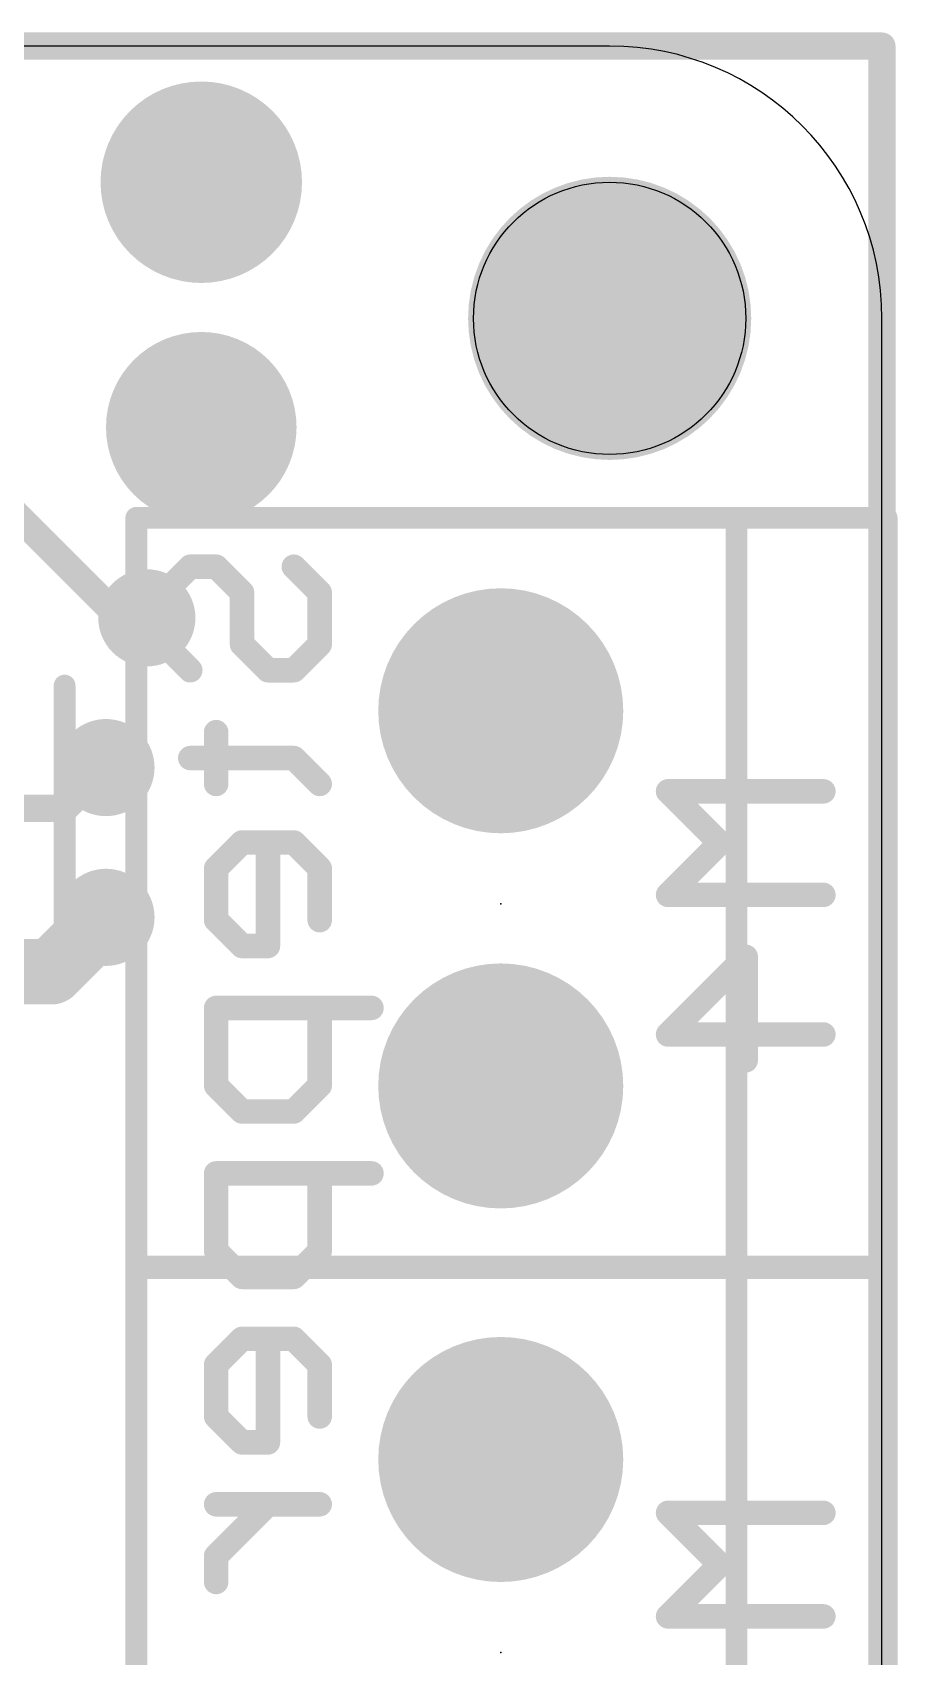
# Model space of a CAD drawing. Extents: x -0.1 to 50.9, y -0.1 to 23.
# Drawn here: x 42.88 to 50.95, y 7.84 to 22.99 of the extents above; entities that cross this region are included whole.
import ezdxf

# ---------------------------------------------------------------- set-up
doc = ezdxf.new("R2010")
doc.units = 0
for name, color, linetype in [('16', 132, 'CONTINUOUS'), ('17', 110, 'CONTINUOUS'), ('18', 110, 'CONTINUOUS'), ('20', 53, 'CONTINUOUS'), ('21', 40, 'CONTINUOUS'), ('22', 6, 'CONTINUOUS'), ('23', 40, 'CONTINUOUS'), ('30', 253, 'CONTINUOUS')]:
    doc.layers.add(name, color=color, linetype=linetype)

# ---------------------------------------------------------------- blocks, each defined once
blk = doc.blocks.new('ROUNDP')
at = {"const_width": 0.5}
blk.add_lwpolyline([(0, -0.25, 1), (0, 0.25, 1), (0, -0.25)], format="xyb", dxfattribs=at)
blk = doc.blocks.new('ROUNDV')
at = {"const_width": 0.5}
blk.add_lwpolyline([(0, -0.25, 1), (0, 0.25, 1), (0, -0.25)], format="xyb", dxfattribs=at)

msp = doc.modelspace()

# ---------------------------------------------------------------- linework, layer by layer
at = {"layer": '16'}
for points, const_width in [([(50.8, 22.86), (0, 22.86)], 0.254), ([(50.8, 0), (50.8, 22.86)], 0.254), ([(43.688, 17.526), (41.91, 19.304)], 0.254), ([(43.942, 17.526), (43.688, 17.526)], 0.254), ([(43.18, 15.748), (43.561, 16.129)], 0.254), ([(41.529, 15.748), (43.18, 15.748)], 0.254), ([(43.053, 14.224), (43.561, 14.732)], 0.6096), ([(43.053, 14.224), (41.529, 14.224)], 0.6096)]:
    msp.add_lwpolyline(points, dxfattribs=dict(at, const_width=const_width))
for points, const_width in [([(50.8635, 22.86, 1), (50.7365, 22.86)], 0.127), ([(50.8, 22.7965, 1), (50.8, 22.9235)], 0.127), ([(43.688, 17.5895, 1), (43.688, 17.4625)], 0.127), ([(43.6431, 17.4811, 1), (43.7329, 17.5709)], 0.127), ([(43.942, 17.4625, 1), (43.942, 17.5895)], 0.127), ([(43.6059, 16.0841, 1), (43.5161, 16.1739)], 0.127), ([(43.1351, 15.7929, 1), (43.2249, 15.7031)], 0.127), ([(43.18, 15.6845, 1), (43.18, 15.8115)], 0.127), ([(43.6688, 14.6242, 1), (43.4532, 14.8398)], 0.3048), ([(42.9452, 14.3318, 1), (43.1608, 14.1162)], 0.3048), ([(43.053, 14.0716, 1), (43.053, 14.3764)], 0.3048)]:
    msp.add_lwpolyline(points, format="xyb", dxfattribs=dict(at, const_width=const_width))
at = {"layer": '20'}
for p, q in [((48.26, 22.86), (2.54, 22.86)), ((50.8, 2.54), (50.8, 20.32))]:
    msp.add_line(p, q, dxfattribs=at)
msp.add_circle((48.26, 20.32), 1.27, dxfattribs=at)
msp.add_arc((48.26, 20.32), 2.54, 0, 90, dxfattribs=at)
at = {"layer": '21', "const_width": 0.2032}
for points in [[(49.444, 18.459), (43.844, 18.459)], [(43.844, 18.459), (43.844, 11.459)], [(50.844, 18.459), (49.444, 18.459)], [(49.444, 11.459), (49.444, 18.459)], [(50.844, 11.459), (50.844, 18.459)], [(43.175, 16.894), (43.175, 14.094)], [(49.444, 11.474), (43.844, 11.474)], [(43.844, 11.474), (43.844, 4.474)], [(43.844, 11.459), (49.444, 11.459)], [(50.844, 11.474), (49.444, 11.474)], [(49.444, 4.474), (49.444, 11.474)], [(49.444, 11.459), (50.844, 11.459)], [(50.844, 4.474), (50.844, 11.474)]]:
    msp.add_lwpolyline(points, dxfattribs=at)
at = {"layer": '21', "const_width": 0.1016}
for points in [[(43.844, 18.5098, 1), (43.844, 18.4082)], [(43.8948, 18.459, 1), (43.7932, 18.459)], [(49.444, 18.5098, 1), (49.444, 18.4082)], [(49.4948, 18.459, 1), (49.3932, 18.459)], [(49.444, 18.4082, 1), (49.444, 18.5098)], [(50.8948, 18.459, 1), (50.7932, 18.459)], [(50.844, 18.4082, 1), (50.844, 18.5098)], [(43.2258, 16.894, 1), (43.1242, 16.894)], [(43.1242, 14.094, 1), (43.2258, 14.094)], [(43.844, 11.5248, 1), (43.844, 11.4232)], [(43.8948, 11.474, 1), (43.7932, 11.474)], [(43.844, 11.5098, 1), (43.844, 11.4082)], [(49.444, 11.5248, 1), (49.444, 11.4232)], [(49.4948, 11.474, 1), (49.3932, 11.474)], [(49.444, 11.5098, 1), (49.444, 11.4082)], [(49.444, 11.4232, 1), (49.444, 11.5248)], [(49.444, 11.4082, 1), (49.444, 11.5098)], [(50.8948, 11.474, 1), (50.7932, 11.474)], [(50.844, 11.4232, 1), (50.844, 11.5248)], [(50.844, 11.4082, 1), (50.844, 11.5098)], [(43.7932, 11.459, 1), (43.8948, 11.459)], [(49.3932, 11.459, 1), (49.4948, 11.459)], [(50.7932, 11.459, 1), (50.8948, 11.459)]]:
    msp.add_lwpolyline(points, format="xyb", dxfattribs=at)
at = {"layer": '22', "const_width": 0.2286}
for points in [[(44.1059, 17.7615), (44.3474, 18.003)], [(44.3474, 18.003), (44.5889, 18.003)], [(44.5889, 18.003), (44.8304, 17.7615)], [(45.5549, 17.7615), (45.3134, 18.003)], [(44.1059, 17.2785), (44.1059, 17.7615)], [(44.8304, 17.7615), (44.8304, 17.2785)], [(45.5549, 17.2785), (45.5549, 17.7615)], [(44.3474, 17.037), (44.1059, 17.2785)], [(44.8304, 17.2785), (45.0719, 17.037)], [(45.3134, 17.037), (45.5549, 17.2785)], [(45.0719, 17.037), (45.3134, 17.037)], [(44.5889, 16.4594), (44.5889, 15.9764)], [(44.3474, 16.2179), (45.3134, 16.2179)], [(45.3134, 16.2179), (45.5549, 15.9764)], [(50.2539, 15.9073), (48.8049, 15.9073)], [(48.8049, 15.9073), (49.2879, 15.4243)], [(44.8304, 15.4304), (44.5889, 15.1888)], [(45.3134, 15.4304), (44.8304, 15.4304)], [(45.0719, 14.4643), (45.0719, 15.4304)], [(45.5549, 15.1888), (45.3134, 15.4304)], [(49.2879, 15.4243), (48.8049, 14.9413)], [(44.5889, 15.1888), (44.5889, 14.7058)], [(45.5549, 14.7058), (45.5549, 15.1888)], [(48.8049, 14.9413), (50.2539, 14.9413)], [(44.5889, 14.7058), (44.8304, 14.4643)], [(44.8304, 14.4643), (45.0719, 14.4643)], [(48.8049, 13.6392), (49.5294, 14.3637)], [(49.5294, 14.3637), (49.5294, 13.3977)], [(46.0379, 13.8867), (44.5889, 13.8867)], [(44.5889, 13.8867), (44.5889, 13.1622)], [(45.5549, 13.1622), (45.5549, 13.8867)], [(50.2539, 13.6392), (48.8049, 13.6392)], [(44.5889, 13.1622), (44.8304, 12.9207)], [(45.3134, 12.9207), (45.5549, 13.1622)], [(44.8304, 12.9207), (45.3134, 12.9207)], [(46.0379, 12.3431), (44.5889, 12.3431)], [(44.5889, 12.3431), (44.5889, 11.6186)], [(45.5549, 11.6186), (45.5549, 12.3431)], [(44.5889, 11.6186), (44.8304, 11.3771)], [(45.3134, 11.3771), (45.5549, 11.6186)], [(44.8304, 11.3771), (45.3134, 11.3771)], [(44.8304, 10.7995), (44.5889, 10.558)], [(45.3134, 10.7995), (44.8304, 10.7995)], [(45.0719, 9.8335), (45.0719, 10.7995)], [(45.5549, 10.558), (45.3134, 10.7995)], [(44.5889, 10.558), (44.5889, 10.075)], [(45.5549, 10.075), (45.5549, 10.558)], [(44.5889, 10.075), (44.8304, 9.8335)], [(44.8304, 9.8335), (45.0719, 9.8335)], [(45.5549, 9.2559), (44.5889, 9.2559)], [(45.0719, 9.2559), (44.5889, 8.7729)], [(50.2539, 9.1763), (48.8049, 9.1763)], [(48.8049, 9.1763), (49.2879, 8.6933)], [(44.5889, 8.7729), (44.5889, 8.5314)], [(49.2879, 8.6933), (48.8049, 8.2103)], [(48.8049, 8.2103), (50.2539, 8.2103)]]:
    msp.add_lwpolyline(points, dxfattribs=at)
at = {"layer": '22', "const_width": 0.1143}
for points in [[(44.3474, 18.0602, 1), (44.3474, 17.9459)], [(44.3878, 17.9626, 1), (44.307, 18.0434)], [(44.6293, 18.0434, 1), (44.5485, 17.9626)], [(44.5889, 17.9459, 1), (44.5889, 18.0602)], [(45.3538, 18.0434, 1), (45.273, 17.9626)], [(44.163, 17.7615, 1), (44.0487, 17.7615)], [(44.0655, 17.8019, 1), (44.1463, 17.7211)], [(44.8875, 17.7615, 1), (44.7732, 17.7615)], [(44.79, 17.7211, 1), (44.8708, 17.8019)], [(45.6121, 17.7615, 1), (45.4978, 17.7615)], [(45.5145, 17.7211, 1), (45.5953, 17.8019)], [(44.0487, 17.2785, 1), (44.163, 17.2785)], [(44.1463, 17.3189, 1), (44.0655, 17.2381)], [(44.8708, 17.3189, 1), (44.79, 17.2381)], [(44.7732, 17.2785, 1), (44.8875, 17.2785)], [(45.4978, 17.2785, 1), (45.6121, 17.2785)], [(45.5953, 17.2381, 1), (45.5145, 17.3189)], [(44.307, 16.9966, 1), (44.3878, 17.0774)], [(45.0719, 17.0942, 1), (45.0719, 16.9799)], [(45.0315, 16.9966, 1), (45.1123, 17.0774)], [(45.273, 17.0774, 1), (45.3538, 16.9966)], [(45.3134, 16.9799, 1), (45.3134, 17.0942)], [(44.646, 16.4594, 1), (44.5317, 16.4594)], [(44.3474, 16.2751, 1), (44.3474, 16.1608)], [(45.3538, 16.2583, 1), (45.273, 16.1775)], [(45.3134, 16.1608, 1), (45.3134, 16.2751)], [(45.5145, 15.936, 1), (45.5953, 16.0168)], [(44.5317, 15.9764, 1), (44.646, 15.9764)], [(48.8049, 15.9645, 1), (48.8049, 15.8502)], [(48.8453, 15.9477, 1), (48.7645, 15.8669)], [(50.2539, 15.8502, 1), (50.2539, 15.9645)], [(44.8304, 15.4875, 1), (44.8304, 15.3732)], [(44.8708, 15.3899, 1), (44.79, 15.4708)], [(45.129, 15.4304, 1), (45.0147, 15.4304)], [(45.3538, 15.4708, 1), (45.273, 15.3899)], [(45.3134, 15.3732, 1), (45.3134, 15.4875)], [(49.3283, 15.3839, 1), (49.2475, 15.4647)], [(49.2475, 15.3839, 1), (49.3283, 15.4647)], [(44.646, 15.1888, 1), (44.5317, 15.1888)], [(45.6121, 15.1888, 1), (45.4978, 15.1888)], [(44.5485, 15.2293, 1), (44.6293, 15.1484)], [(45.5145, 15.1484, 1), (45.5953, 15.2293)], [(48.8049, 14.9984, 1), (48.8049, 14.8841)], [(48.7645, 14.9817, 1), (48.8453, 14.9009)], [(50.2539, 14.8841, 1), (50.2539, 14.9984)], [(44.6293, 14.7462, 1), (44.5485, 14.6654)], [(44.5317, 14.7058, 1), (44.646, 14.7058)], [(45.4978, 14.7058, 1), (45.6121, 14.7058)], [(44.8304, 14.5215, 1), (44.8304, 14.4072)], [(44.79, 14.4239, 1), (44.8708, 14.5047)], [(45.0719, 14.4072, 1), (45.0719, 14.5215)], [(45.0147, 14.4643, 1), (45.129, 14.4643)], [(49.5865, 14.3637, 1), (49.4722, 14.3637)], [(49.5698, 14.3233, 1), (49.489, 14.4041)], [(44.5889, 13.9439, 1), (44.5889, 13.8296)], [(44.646, 13.8867, 1), (44.5317, 13.8867)], [(45.6121, 13.8867, 1), (45.4978, 13.8867)], [(46.0379, 13.8296, 1), (46.0379, 13.9439)], [(48.8049, 13.6963, 1), (48.8049, 13.582)], [(48.7645, 13.6796, 1), (48.8453, 13.5988)], [(50.2539, 13.582, 1), (50.2539, 13.6963)], [(49.4722, 13.3977, 1), (49.5865, 13.3977)], [(44.6293, 13.2026, 1), (44.5485, 13.1218)], [(44.5317, 13.1622, 1), (44.646, 13.1622)], [(45.4978, 13.1622, 1), (45.6121, 13.1622)], [(45.5953, 13.1218, 1), (45.5145, 13.2026)], [(44.8304, 12.9779, 1), (44.8304, 12.8636)], [(45.3134, 12.8636, 1), (45.3134, 12.9779)], [(44.79, 12.8803, 1), (44.8708, 12.9611)], [(45.273, 12.9611, 1), (45.3538, 12.8803)], [(44.5889, 12.4003, 1), (44.5889, 12.286)], [(44.646, 12.3431, 1), (44.5317, 12.3431)], [(45.6121, 12.3431, 1), (45.4978, 12.3431)], [(46.0379, 12.286, 1), (46.0379, 12.4003)], [(44.6293, 11.659, 1), (44.5485, 11.5782)], [(44.5317, 11.6186, 1), (44.646, 11.6186)], [(45.4978, 11.6186, 1), (45.6121, 11.6186)], [(45.5953, 11.5782, 1), (45.5145, 11.659)], [(44.8304, 11.4343, 1), (44.8304, 11.32)], [(44.79, 11.3367, 1), (44.8708, 11.4175)], [(45.273, 11.4175, 1), (45.3538, 11.3367)], [(45.3134, 11.32, 1), (45.3134, 11.4343)], [(44.8304, 10.8567, 1), (44.8304, 10.7424)], [(44.8708, 10.7591, 1), (44.79, 10.8399)], [(45.129, 10.7995, 1), (45.0147, 10.7995)], [(45.3538, 10.8399, 1), (45.273, 10.7591)], [(45.3134, 10.7424, 1), (45.3134, 10.8567)], [(44.646, 10.558, 1), (44.5317, 10.558)], [(44.5485, 10.5984, 1), (44.6293, 10.5176)], [(45.6121, 10.558, 1), (45.4978, 10.558)], [(45.5145, 10.5176, 1), (45.5953, 10.5984)], [(44.6293, 10.1154, 1), (44.5485, 10.0346)], [(44.5317, 10.075, 1), (44.646, 10.075)], [(45.4978, 10.075, 1), (45.6121, 10.075)], [(44.8304, 9.8907, 1), (44.8304, 9.7764)], [(44.79, 9.7931, 1), (44.8708, 9.8739)], [(45.0147, 9.8335, 1), (45.129, 9.8335)], [(45.0719, 9.7764, 1), (45.0719, 9.8907)], [(44.5889, 9.3131, 1), (44.5889, 9.1988)], [(45.1123, 9.2155, 1), (45.0315, 9.2963)], [(45.5549, 9.1988, 1), (45.5549, 9.3131)], [(48.8049, 9.2335, 1), (48.8049, 9.1192)], [(48.8453, 9.2167, 1), (48.7645, 9.1359)], [(50.2539, 9.1192, 1), (50.2539, 9.2335)], [(44.646, 8.7729, 1), (44.5317, 8.7729)], [(44.5485, 8.8133, 1), (44.6293, 8.7325)], [(49.3283, 8.6529, 1), (49.2475, 8.7337)], [(49.2475, 8.6529, 1), (49.3283, 8.7337)], [(44.5317, 8.5314, 1), (44.646, 8.5314)], [(48.8049, 8.2674, 1), (48.8049, 8.1531)], [(48.7645, 8.2507, 1), (48.8453, 8.1699)], [(50.2539, 8.1531, 1), (50.2539, 8.2674)]]:
    msp.add_lwpolyline(points, format="xyb", dxfattribs=at)
at = {"layer": '23'}
for p in [(47.244, 14.859), (47.244, 7.874)]:
    msp.add_point(p, dxfattribs=at)
at = {"layer": '30', "const_width": 1.3208}
msp.add_lwpolyline([(48.26, 19.6596, 1), (48.26, 20.9804, 1), (48.26, 19.6596)], format="xyb", dxfattribs=at)

# ---------------------------------------------------------------- block references
at = {"layer": '17', "xscale": 1.778, "yscale": 1.778}
msp.add_blockref('ROUNDP', (44.45, 21.59), dxfattribs=at)
at = {"layer": '17', "rotation": 90}
for p, xscale, yscale in [((44.45, 19.304), 1.6764, 1.6764), ((47.244, 16.659), 2.1844, 2.1844), ((47.244, 13.159), 2.1844, 2.1844), ((47.244, 9.674), 2.1844, 2.1844)]:
    msp.add_blockref('ROUNDP', p, dxfattribs=dict(at, xscale=xscale, yscale=yscale))
at = {"layer": '18', "xscale": 0.9064, "yscale": 0.9064}
for p in [(43.942, 17.526), (43.942, 17.526), (43.561, 16.129), (43.561, 16.129), (43.561, 14.732), (43.561, 14.732)]:
    msp.add_blockref('ROUNDV', p, dxfattribs=at)
at = {"layer": '30', "xscale": 1.8796, "yscale": 1.8796}
msp.add_blockref('ROUNDP', (44.45, 21.59), dxfattribs=at)
at = {"layer": '30', "rotation": 90}
for p, xscale, yscale in [((44.45, 19.304), 1.778, 1.778), ((47.244, 16.659), 2.286, 2.286), ((47.244, 13.159), 2.286, 2.286), ((47.244, 9.674), 2.286, 2.286)]:
    msp.add_blockref('ROUNDP', p, dxfattribs=dict(at, xscale=xscale, yscale=yscale))

doc.saveas('drawing.dxf')
